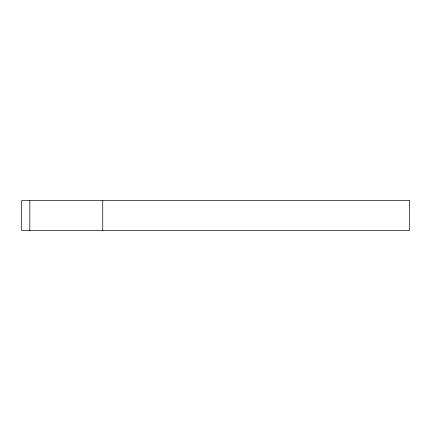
<?xml version="1.0" encoding="UTF-8"?>
<svg xmlns="http://www.w3.org/2000/svg" width="431" height="431" viewBox="0 0 431 431"><rect width="100%" height="100%" fill="white"/><g stroke="black" fill="none" stroke-linecap="round" stroke-linejoin="round"><path stroke-width="0.65" d="M102.74 200.587L102.74 230.413M29.836 200.587L29.836 230.413M409.45 200.587L21.55 200.587L21.55 230.413L409.45 230.413L409.45 200.587"/></g></svg>
